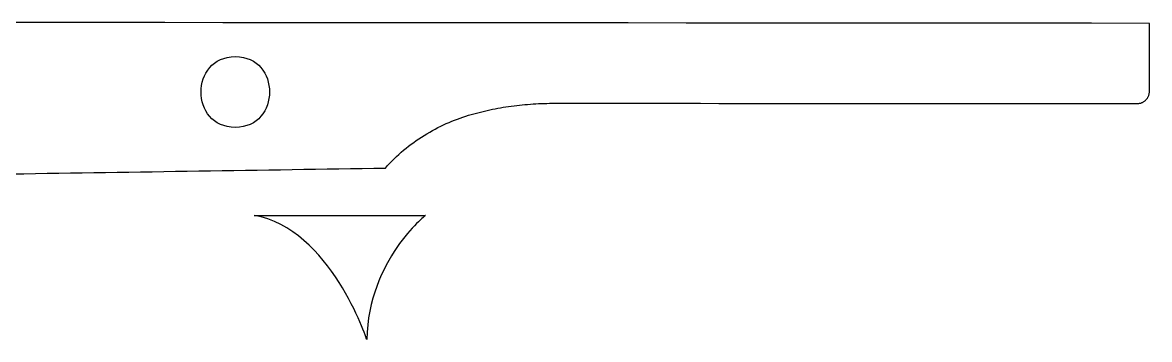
# Model space of a CAD drawing. Header units: metres. Extents: x 161 to 274, y -149 to -79.
# Drawn here: x 217.9 to 274.5, y -95 to -79.1 of the extents above; entities that cross this region are included whole.
import ezdxf

# ---------------------------------------------------------------- set-up
doc = ezdxf.new("R2010")
doc.units = ezdxf.units.M

msp = doc.modelspace()

# ---------------------------------------------------------------- linework, layer by layer
for points in [[(217.418666, -86.66099), (218.004136, -86.651846), (218.589606, -86.642702), (219.175076, -86.633558), (219.760546, -86.624414), (220.346016, -86.61527), (220.931486, -86.606126), (221.516956, -86.596982), (222.102426, -86.587838), (222.687896, -86.578694), (223.273366, -86.56955), (223.858836, -86.560406), (224.444306, -86.551262), (225.029776, -86.542118), (225.615246, -86.532974), (226.200716, -86.52383), (226.786186, -86.514686), (227.371656, -86.505542), (227.957126, -86.496398), (228.542596, -86.487254), (229.128066, -86.47811), (229.713536, -86.468966), (230.299006, -86.459822), (230.884476, -86.450678), (231.469946, -86.441534), (232.055416, -86.43239), (232.640886, -86.423246), (233.226356, -86.414102), (233.811826, -86.404958), (234.397296, -86.395814), (234.982766, -86.38667), (235.568236, -86.377526), (236.153706, -86.368382), (236.259624, -86.248748), (236.368082, -86.1314), (236.47908, -86.016338), (236.592364, -85.903308), (236.708188, -85.792564), (236.826044, -85.684106), (236.946186, -85.577934), (237.068106, -85.474048), (237.192058, -85.372448), (237.317788, -85.273134), (237.445042, -85.17636), (237.574074, -85.081872), (237.704376, -84.98967), (237.836202, -84.900008), (237.969298, -84.812886), (238.10341, -84.72805), (238.238538, -84.645754), (238.374682, -84.565998), (238.511588, -84.488782), (238.649256, -84.414106), (238.787432, -84.34197), (238.926116, -84.272374), (239.065308, -84.205318), (239.204754, -84.140802), (239.344454, -84.07908), (239.484154, -84.019898), (239.623854, -83.96351), (239.763554, -83.909662), (239.903, -83.858608), (240.041938, -83.810348), (240.180622, -83.764882), (240.318798, -83.72221), (240.451132, -83.683348), (240.58372, -83.645756), (240.716562, -83.609688), (240.849912, -83.57489), (240.983516, -83.541362), (241.117374, -83.509358), (241.251486, -83.478624), (241.385852, -83.44916), (241.520472, -83.420966), (241.655346, -83.394296), (241.790474, -83.368896), (241.925856, -83.344766), (242.061492, -83.321906), (242.197382, -83.300316), (242.333526, -83.279996), (242.469924, -83.260946), (242.606322, -83.243166), (242.742974, -83.226402), (242.87988, -83.210908), (243.016786, -83.196684), (243.153946, -83.18373), (243.291106, -83.171792), (243.42852, -83.161124), (243.565934, -83.151726), (243.703602, -83.143344), (243.84127, -83.136232), (243.978938, -83.130136), (244.116606, -83.12531), (244.254528, -83.1215), (244.39245, -83.11896), (244.530372, -83.117436), (244.668294, -83.116928), (245.580916, -83.117436), (246.493538, -83.117944), (247.40616, -83.118452), (248.318782, -83.11896), (249.231404, -83.119468), (250.144026, -83.119976), (251.056648, -83.120484), (251.96927, -83.120992), (252.881892, -83.1215), (253.794514, -83.122008), (254.707136, -83.122516), (255.619758, -83.123024), (256.53238, -83.123532), (257.445002, -83.12404), (258.357624, -83.124548), (259.270246, -83.125056), (260.182868, -83.125564), (261.09549, -83.126072), (262.008112, -83.12658), (262.920734, -83.127088), (263.833356, -83.127596), (264.745978, -83.128104), (265.6586, -83.128612), (266.571222, -83.12912), (267.483844, -83.129628), (268.396466, -83.130136), (269.309088, -83.130644), (270.22171, -83.131152), (271.134332, -83.13166), (272.046954, -83.132168), (272.959576, -83.132676), (273.872198, -83.133184), (273.904202, -83.132422), (273.935698, -83.130136), (273.966686, -83.126072), (273.997166, -83.120738), (274.027138, -83.11388), (274.056602, -83.105498), (274.085558, -83.095846), (274.113752, -83.08467), (274.141184, -83.072224), (274.167854, -83.058508), (274.193762, -83.043522), (274.218908, -83.027266), (274.243292, -83.009994), (274.26666, -82.991452), (274.289266, -82.971894), (274.310856, -82.95132), (274.33143, -82.92973), (274.350988, -82.907124), (274.36953, -82.883756), (274.386802, -82.859372), (274.403058, -82.834226), (274.418044, -82.808318), (274.43176, -82.781648), (274.444206, -82.754216), (274.455382, -82.726022), (274.465034, -82.697066), (274.473416, -82.667602), (274.480274, -82.63763), (274.485862, -82.60715), (274.489926, -82.576162), (274.492212, -82.544666), (274.492974, -82.512662), (274.492974, -82.406236), (274.492974, -82.29981), (274.492974, -82.193384), (274.492974, -82.086958), (274.492974, -81.980532), (274.492974, -81.874106), (274.492974, -81.76768), (274.492974, -81.661254), (274.492974, -81.554828), (274.492974, -81.448402), (274.492974, -81.341976), (274.492974, -81.23555), (274.492974, -81.129124), (274.492974, -81.022698), (274.492974, -80.916272), (274.492974, -80.809846), (274.492974, -80.70342), (274.492974, -80.596994), (274.492974, -80.490568), (274.492974, -80.384142), (274.492974, -80.277716), (274.492974, -80.17129), (274.492974, -80.064864), (274.492974, -79.958438), (274.492974, -79.852012), (274.492974, -79.745586), (274.492974, -79.63916), (274.492974, -79.532734), (274.492974, -79.426308), (274.492974, -79.319882), (274.492974, -79.213456), (274.492974, -79.10703), (271.586706, -79.104998), (268.680438, -79.102966), (265.77417, -79.100934), (262.867902, -79.098902), (259.961634, -79.09687), (257.055366, -79.094838), (254.149098, -79.092806), (251.24283, -79.090774), (248.336562, -79.088742), (245.430294, -79.08671), (242.524026, -79.084678), (239.617758, -79.082646), (236.71149, -79.080614), (233.805222, -79.078582), (230.898954, -79.07655), (227.992686, -79.074518), (225.086418, -79.072486), (222.18015, -79.070454), (219.273882, -79.068422), (216.367614, -79.06639)], [(228.620828, -84.328762), (228.412802, -84.318602), (228.218238, -84.288884), (228.037136, -84.240878), (227.869496, -84.176108), (227.715318, -84.09559), (227.574602, -84.000848), (227.447094, -83.893152), (227.333048, -83.773772), (227.232464, -83.643978), (227.145342, -83.50504), (227.071682, -83.358228), (227.011484, -83.204812), (226.964748, -83.046316), (226.93122, -82.883756), (226.911154, -82.718656), (226.90455, -82.552286), (226.911408, -82.385916), (226.931728, -82.220816), (226.965256, -82.058256), (227.012246, -81.89976), (227.072698, -81.746344), (227.146612, -81.599532), (227.233734, -81.460594), (227.334318, -81.3308), (227.448364, -81.21142), (227.575618, -81.103724), (227.716334, -81.008982), (227.870512, -80.928464), (228.038152, -80.863694), (228.219, -80.815688), (228.41331, -80.78597), (228.621082, -80.77581), (228.829108, -80.78597), (229.023672, -80.815688), (229.204774, -80.863694), (229.372414, -80.928464), (229.526592, -81.008982), (229.667308, -81.103724), (229.794562, -81.21142), (229.908608, -81.3308), (230.009192, -81.460594), (230.096314, -81.599532), (230.169974, -81.746344), (230.230172, -81.89976), (230.276908, -82.058256), (230.310436, -82.220816), (230.330502, -82.385916), (230.337106, -82.552286), (230.330248, -82.718656), (230.309928, -82.883756), (230.2764, -83.046316), (230.22941, -83.204812), (230.168958, -83.358228), (230.095044, -83.50504), (230.007922, -83.643978), (229.907338, -83.773772), (229.793292, -83.893152), (229.666038, -84.000848), (229.525322, -84.09559), (229.371144, -84.176108), (229.203504, -84.240878), (229.022656, -84.288884), (228.828346, -84.318602), (228.620574, -84.328762)], [(229.563422, -88.748362), (229.832154, -88.748362), (230.100886, -88.748362), (230.369618, -88.748362), (230.63835, -88.748362), (230.907082, -88.748362), (231.175814, -88.748362), (231.444546, -88.748362), (231.713278, -88.748362), (231.98201, -88.748362), (232.250742, -88.748362), (232.519474, -88.748362), (232.788206, -88.748362), (233.056938, -88.748362), (233.32567, -88.748362), (233.594402, -88.748362), (233.863134, -88.748362), (234.131866, -88.748362), (234.400598, -88.748362), (234.66933, -88.748362), (234.938062, -88.748362), (235.206794, -88.748362), (235.475526, -88.748362), (235.744258, -88.748362), (236.01299, -88.748362), (236.281722, -88.748362), (236.550454, -88.748362), (236.819186, -88.748362), (237.087918, -88.748362), (237.35665, -88.748362), (237.625382, -88.748362), (237.894114, -88.748362), (238.162846, -88.748362), (238.154718, -88.754712), (238.130842, -88.774016), (238.092488, -88.806274), (238.040418, -88.851232), (237.975902, -88.90889), (237.899702, -88.978994), (237.813088, -89.061544), (237.716822, -89.15654), (237.612174, -89.263982), (237.499906, -89.383616), (237.381288, -89.515442), (237.257336, -89.65946), (237.128812, -89.81567), (236.996986, -89.983818), (236.862874, -90.163904), (236.727492, -90.355674), (236.591602, -90.559128), (236.456474, -90.774266), (236.323124, -91.001088), (236.192568, -91.239594), (236.065822, -91.48953), (235.943902, -91.750642), (235.827824, -92.023184), (235.718604, -92.306902), (235.617258, -92.601796), (235.524802, -92.907866), (235.442252, -93.224858), (235.370624, -93.552772), (235.311188, -93.891608), (235.264706, -94.241112), (235.232194, -94.601284), (235.214668, -94.972124), (235.209334, -94.956122), (235.193332, -94.909386), (235.166408, -94.833948), (235.128816, -94.731586), (235.080556, -94.604332), (235.021374, -94.453964), (234.95127, -94.282514), (234.870244, -94.09176), (234.778296, -93.883734), (234.675426, -93.660468), (234.56138, -93.42374), (234.436412, -93.175582), (234.300268, -92.917772), (234.152948, -92.652342), (233.994706, -92.38107), (233.825034, -92.105988), (233.644186, -91.828874), (233.452162, -91.55176), (233.248962, -91.276678), (233.034332, -91.005406), (232.808272, -90.739976), (232.570782, -90.482166), (232.322116, -90.234008), (232.061766, -89.99728), (231.789986, -89.774014), (231.506776, -89.565988), (231.211882, -89.375234), (230.905558, -89.203784), (230.58755, -89.053416), (230.257858, -88.926162), (229.916482, -88.8238), (229.563422, -88.748362)]]:
    msp.add_lwpolyline(points)

doc.saveas('drawing.dxf')
